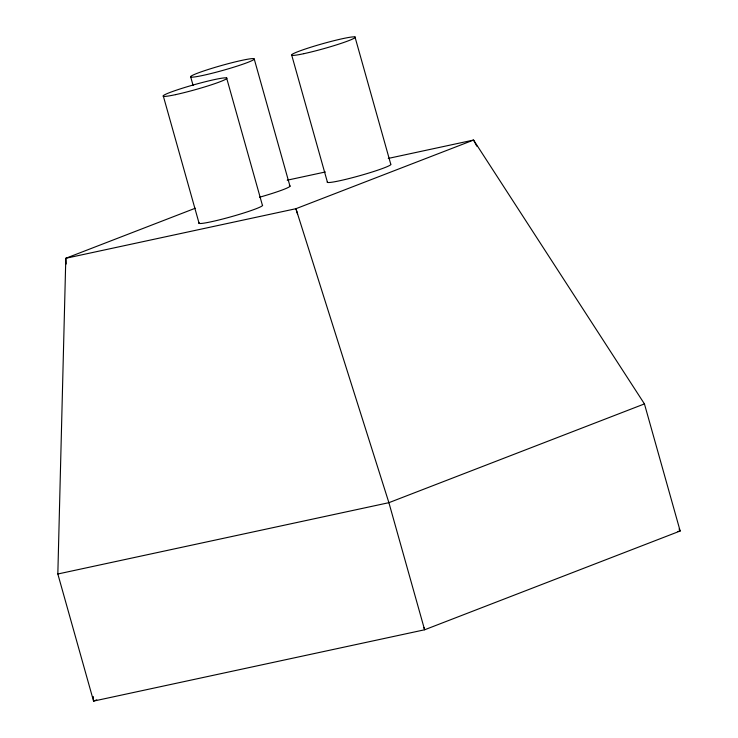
<?xml version="1.0" encoding="UTF-8"?>
<svg xmlns="http://www.w3.org/2000/svg" width="738" height="738" viewBox="0 0 738 738"><rect width="100%" height="100%" fill="white"/><g stroke="black" fill="none" stroke-linecap="round" stroke-linejoin="round"><path stroke-width="1.11" d="M388.243 158.43L473.565 140.054L644.44 403.907L680.168 531.009L424.618 629.782L93.56 701.1L57.832 573.998L65.802 258.282L195.284 208.236M644.44 403.907L388.898 502.679L57.832 573.998M96.779 699.855L93.56 701.1L93.274 696.524M287.211 180.192L325.384 171.972M677.918 531.498L680.168 531.009L679.089 528.971M476.794 146.161L473.565 140.054L295.929 208.706L65.802 258.282L66.162 264.029M297.608 214.214L295.929 208.706L388.898 502.679L424.618 629.782L423.944 627.577M354.996 36.974L390.716 164.067A33.109 2.537 -15.7 0 1 359.009 175.902A33.109 2.537 -15.7 0 1 327.515 181.714M291.759 55.304L327.488 182.406M254.269 59.141A33.109 2.537 -15.7 0 1 204.979 74.962A33.109 2.537 -15.7 0 1 208.079 69.538A33.109 2.537 -15.7 0 1 254.269 59.141L289.997 186.244M226.612 77.951L262.341 205.053A33.109 2.537 -15.7 0 1 230.634 216.889A33.109 2.537 -15.7 0 1 199.131 222.691M190.616 76.623L193.098 85.47M163.384 96.291L199.112 223.393M289.37 185.727A33.109 2.537 -15.7 0 1 259.508 197.24M303.899 53.662A33.109 2.537 -15.7 0 0 354.969 37.666A33.109 2.537 -15.7 0 0 311.261 47.084A33.109 2.537 -15.7 0 0 303.899 53.662M175.524 94.648A33.109 2.537 -15.7 0 0 226.594 78.652A33.109 2.537 -15.7 0 0 182.886 88.062A33.109 2.537 -15.7 0 0 175.524 94.648"/></g></svg>
